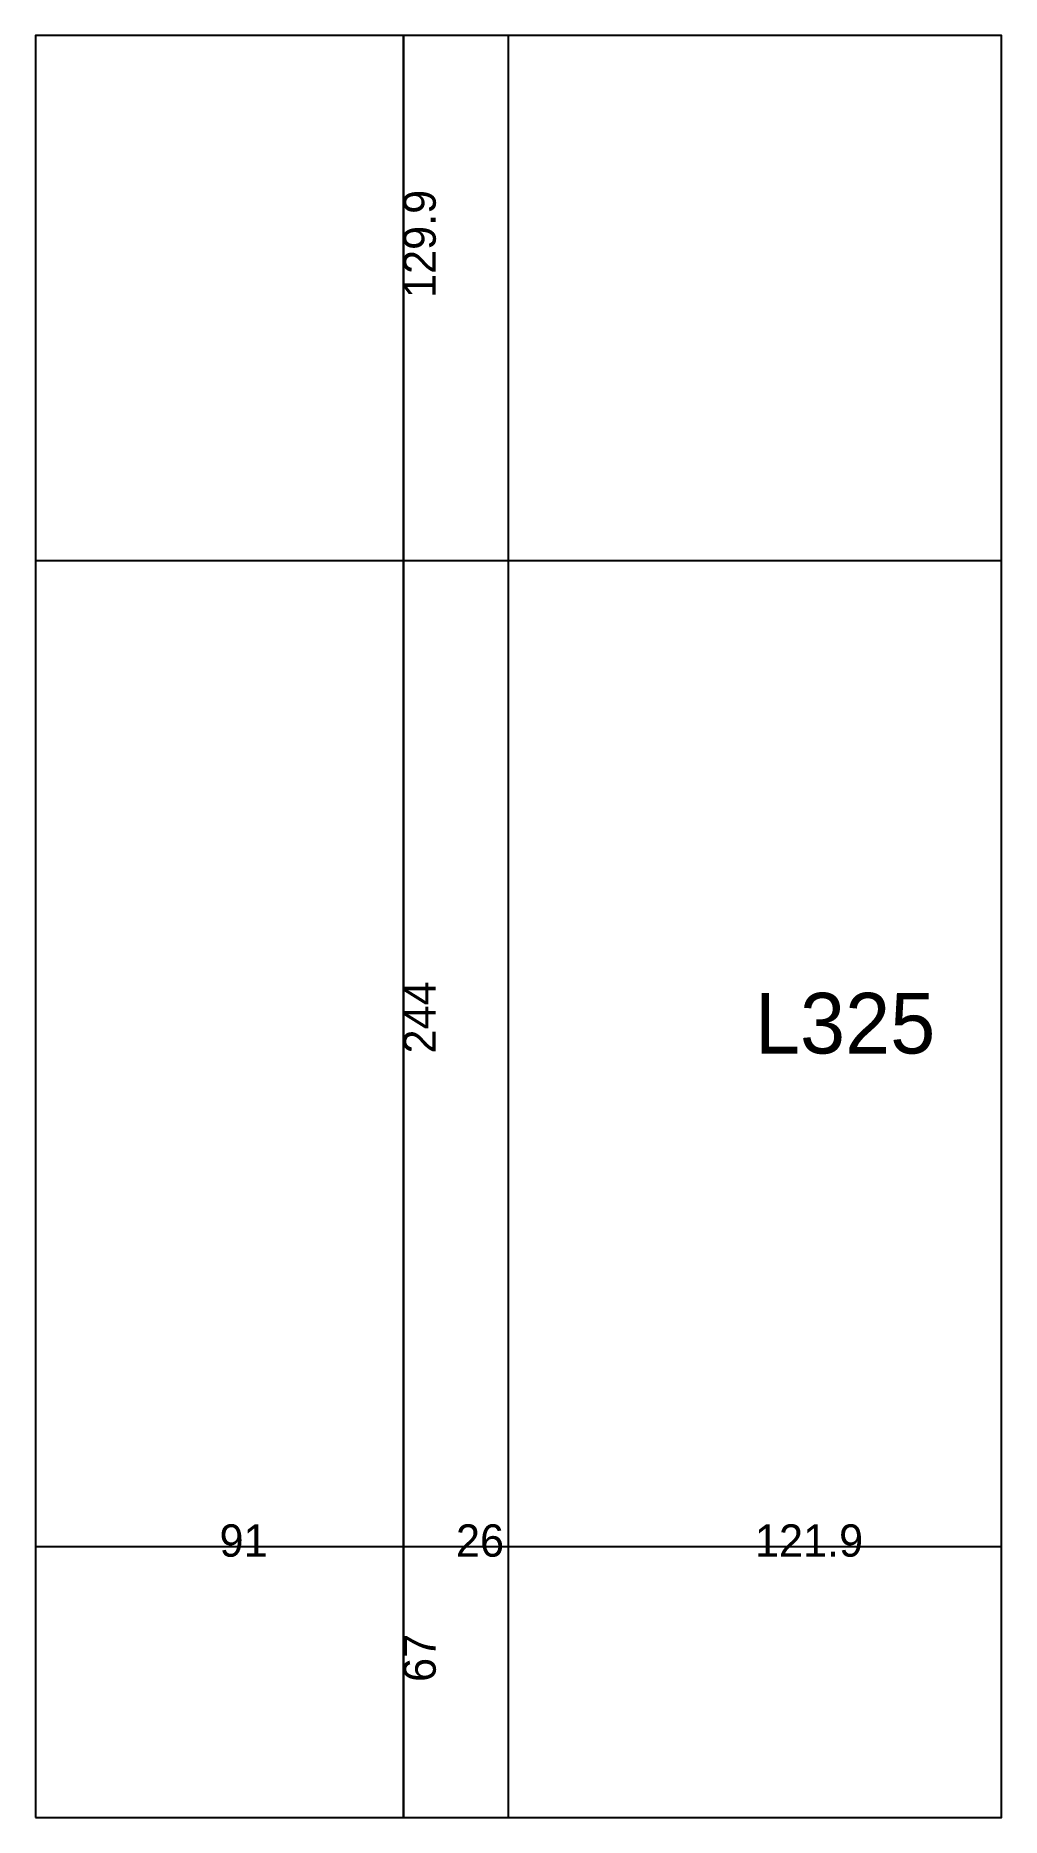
# Model space of a CAD drawing. Extents: x 5094 to 5333, y 1601 to 2042.
import ezdxf

# ---------------------------------------------------------------- set-up
doc = ezdxf.new("R2010")
doc.units = 0
for name, color, linetype in [('3', 3, 'Continuous'), ('4', 4, 'Continuous'), ('9', 9, 'Continuous'), ('Painéis', 200, 'Continuous')]:
    doc.layers.add(name, color=color, linetype=linetype)

msp = doc.modelspace()

# ---------------------------------------------------------------- linework, layer by layer
at = {"layer": '3'}
for p, q in [((5333.07, 2041.89), (5094.12, 2041.89)), ((5094.12, 2041.89), (5094.12, 1601.04)), ((5185.12, 1601.04), (5185.12, 2041.89)), ((5333.07, 1601.04), (5333.07, 2041.89)), ((5094.12, 1912.04), (5333.07, 1912.04)), ((5094.12, 1668.04), (5333.07, 1668.04)), ((5094.12, 1601.04), (5333.07, 1601.04))]:
    msp.add_line(p, q, dxfattribs=at)
at = {"layer": '3', "lineweight": 25}
msp.add_lwpolyline([(5094.12, 1601.04), (5333.07, 1601.04), (5333.07, 2041.89), (5094.12, 2041.89)], close=True, dxfattribs=at)
at = {"layer": '3'}
for points in [[(5185.12, 2041.89), (5185.12, 1601.04)], [(5211.12, 1601.04), (5211.12, 2041.89)]]:
    msp.add_lwpolyline(points, dxfattribs=at)
at = {"layer": '9'}
msp.add_solid([(5211.12, 1601.04), (5211.12, 1801.04), (5211.12, 1601.04)], dxfattribs=at)
at = {"layer": 'Painéis', "lineweight": 18}
for p, q in [((5185.12, 1601.04), (5185.12, 2041.89)), ((5211.12, 1601.04), (5211.12, 2041.89)), ((5094.12, 1912.04), (5333.07, 1912.04)), ((5094.12, 1668.04), (5333.07, 1668.04))]:
    msp.add_line(p, q, dxfattribs=at)

# ---------------------------------------------------------------- texts
at = {"layer": '4'}
msp.add_text('L325', height=15, dxfattribs=at).set_placement((5272.095, 1790.04))
at = {"layer": 'Painéis'}
for s, p in [('129.9', (5193.12, 1976.965)), ('244', (5193.12, 1790.04)), ('67', (5193.12, 1634.54))]:
    msp.add_text(s, height=8, rotation=90, dxfattribs=at).set_placement(p)
for s, p in [('91', (5139.62, 1665.54)), ('26', (5198.12, 1665.54)), ('121.9', (5272.095, 1665.54))]:
    msp.add_text(s, height=8, dxfattribs=at).set_placement(p)

doc.saveas('drawing.dxf')
